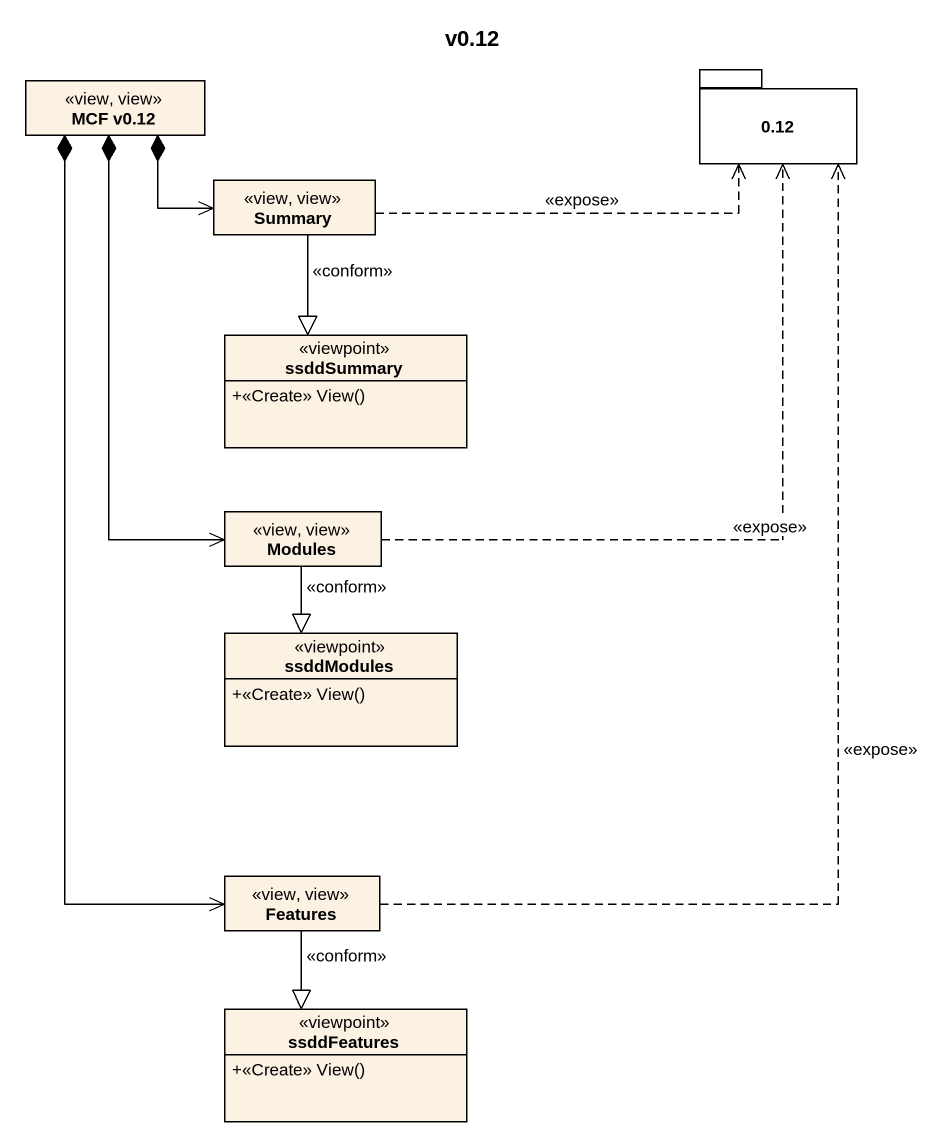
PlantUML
@startuml
title v0.12
hide circle
hide empty members
skinparam classAttributeIconSize 0
class "MCF v0.12" as MCF_v0_12 <<view, view>>
package "0.12" as p0_12 {
}
class Summary <<view, view>>
class ssddSummary <<viewpoint>> {
  +<<Create>> View()
}
class Modules <<view, view>>
class ssddModules <<viewpoint>> {
  +<<Create>> View()
}
class Features <<view, view>>
class ssddFeatures <<viewpoint>> {
  +<<Create>> View()
}
MCF_v0_12 *-right-> Summary
MCF_v0_12 *--> Modules
MCF_v0_12 *--> Features
Summary .right.> p0_12 : <<expose>>
Summary --|> ssddSummary : <<conform>>
Modules .up.> p0_12 : <<expose>>
Modules --|> ssddModules : <<conform>>
Features .up.> p0_12 : <<expose>>
Features --|> ssddFeatures : <<conform>>
@enduml
